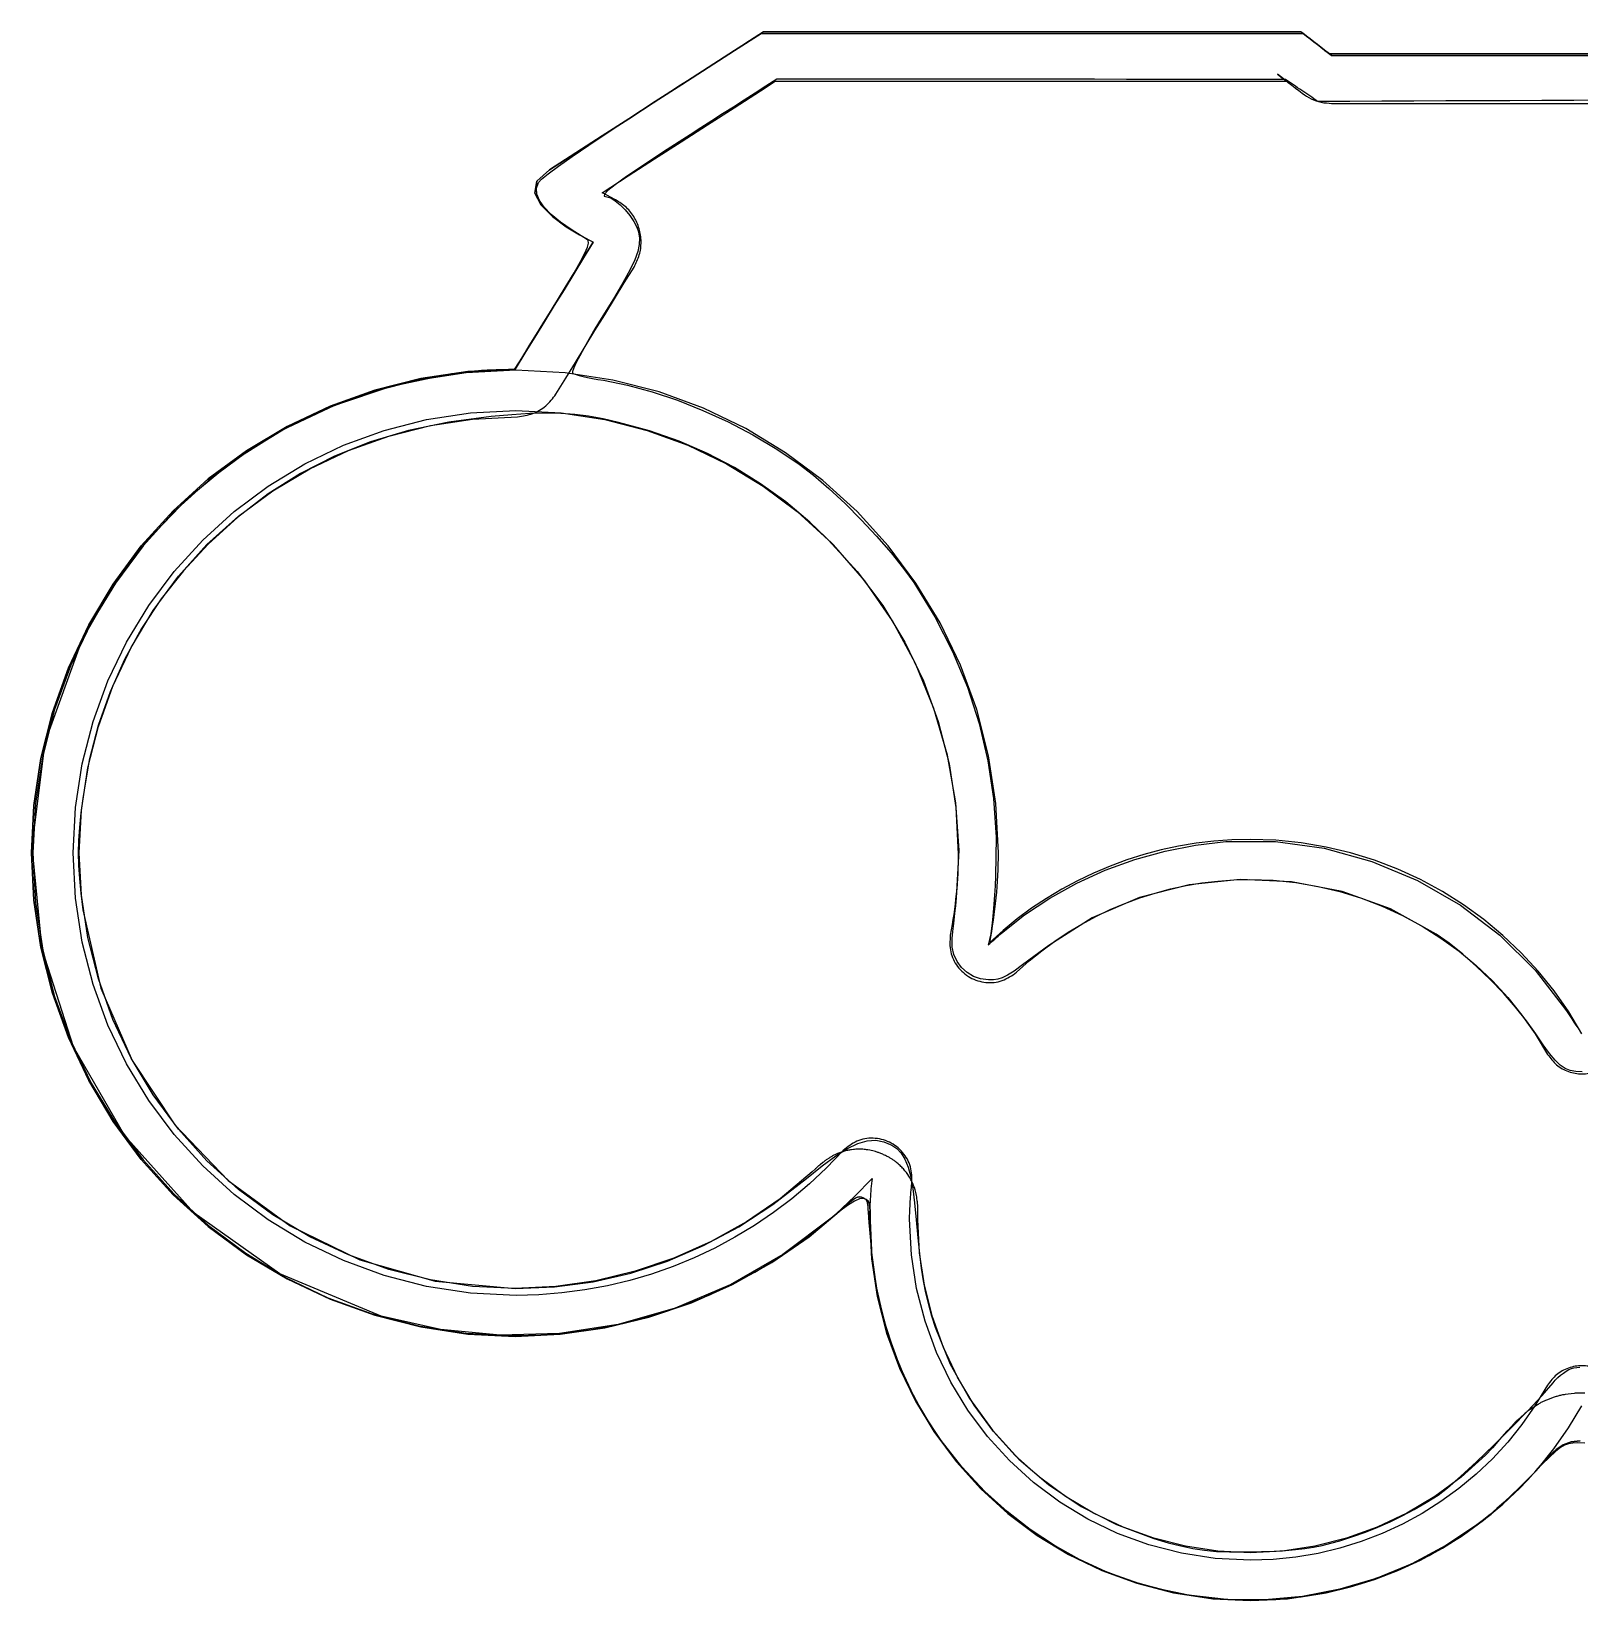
# Model space of a CAD drawing. Extents: x -76 to 72, y -38 to 37.
# Drawn here: x -76.2 to -2.1, y -38.5 to 36.7 of the extents above; entities that cross this region are included whole.
import ezdxf

# ---------------------------------------------------------------- set-up
doc = ezdxf.new("R2010")
doc.units = 0
for name, color, linetype in [('base', 7, 'CONTINUOUS'), ('other', 7, 'CONTINUOUS'), ('wall', 7, 'CONTINUOUS')]:
    doc.layers.add(name, color=color, linetype=linetype)

msp = doc.modelspace()

# ---------------------------------------------------------------- linework, layer by layer
at = {"layer": 'base', "color": 3}
msp.add_lwpolyline([(-2.058756, -30.81251), (-2.492066, -30.86681), (-2.869816, -31.00976), (-3.210216, -31.23069), (-3.531496, -31.51896), (-3.851846, -31.86389), (-4.189486, -32.25483), (-4.562626, -32.68113), (-4.989476, -33.13212), (-6.313706, -34.32791), (-7.750326, -35.3853), (-9.283652, -36.2978), (-10.898032, -37.05894), (-12.577797, -37.66223), (-14.307283, -38.1012), (-16.070823, -38.36936), (-17.852754, -38.46026), (-19.634779, -38.36956), (-21.398323, -38.10149), (-23.127753, -37.66253), (-24.807437, -37.0592), (-26.42174, -36.298), (-27.955029, -35.38542), (-29.391672, -34.32797), (-30.716034, -33.13214), (-31.912049, -31.8079), (-32.969723, -30.37131), (-33.882548, -28.83803), (-34.644014, -27.2237), (-35.247613, -25.54397), (-35.686835, -23.81448), (-35.955172, -22.05089), (-36.046112, -20.26885), (-36.045012, -20.01102), (-36.045135, -19.80261), (-36.051335, -19.63663), (-36.068445, -19.50609), (-36.101375, -19.40399), (-36.155005, -19.32339), (-36.234215, -19.25719), (-36.34388, -19.19849), (-36.456981, -19.15569), (-36.556871, -19.13899), (-36.651281, -19.14979), (-36.747931, -19.18949), (-36.854558, -19.25939), (-36.978888, -19.3609), (-37.12865, -19.4954), (-37.311573, -19.66425), (-38.965894, -21.04818), (-40.742976, -22.27055), (-42.625733, -23.32428), (-44.597077, -24.2023), (-46.639919, -24.89753), (-48.737173, -25.40291), (-50.87175, -25.71134), (-53.026563, -25.81577), (-55.29462, -25.7003), (-57.539308, -25.35909), (-59.740678, -24.80041), (-61.878784, -24.03254), (-63.933678, -23.06374), (-65.885413, -21.90229), (-67.71404, -20.55646), (-69.399613, -19.03452), (-70.921652, -17.34915), (-72.267482, -15.5208), (-73.428867, -13.56938), (-74.397572, -11.51482), (-75.16536, -9.37702), (-75.723995, -7.17591), (-76.065241, -4.93141), (-76.180863, -2.66342), (-76.065238, -0.39543), (-75.72399, 1.84908), (-75.165355, 4.05018), (-74.397567, 6.18798), (-73.428863, 8.24254), (-72.267479, 10.19396), (-70.92165, 12.02231), (-69.399613, 13.70767), (-67.71404, 15.22961), (-65.885413, 16.57545), (-63.933678, 17.7369), (-61.878784, 18.70569), (-59.740678, 19.47357), (-57.539308, 20.03224), (-55.29462, 20.37345), (-53.026563, 20.48892), (-52.559591, 21.24832), (-52.092618, 22.00771), (-51.625646, 22.7671), (-51.158673, 23.5265), (-50.691701, 24.28589), (-50.224728, 25.04529), (-49.757756, 25.80468), (-49.290783, 26.56407), (-49.47997, 26.65717), (-49.9582, 26.91428), (-50.591476, 27.30188), (-51.245799, 27.78647), (-51.787173, 28.33458), (-52.0816, 28.91272), (-51.99508, 29.48741), (-51.393621, 30.02517), (-50.126801, 30.8409), (-48.859981, 31.65664), (-47.593161, 32.47237), (-46.326341, 33.2881), (-45.059521, 34.10384), (-43.792701, 34.91957), (-42.525881, 35.73531), (-41.259061, 36.55104), (-38.01729, 36.55104), (-34.775519, 36.55104), (-31.533747, 36.55104), (-28.291976, 36.55104), (-25.050205, 36.55104), (-21.808434, 36.55104), (-18.566662, 36.55104), (-15.324891, 36.55104), (-15.153597, 36.41875), (-14.982304, 36.28646), (-14.81101, 36.15417), (-14.639716, 36.02187), (-14.468422, 35.88958), (-14.297129, 35.75729), (-14.125835, 35.625), (-13.954541, 35.49271), (-11.092258, 35.49271), (-8.229976, 35.49271), (-5.367696, 35.49271), (-2.505406, 35.49271), (0.356874, 35.49271)], dxfattribs=at)
at = {"layer": 'other', "color": 7}
for points in [[(0.356969, 35.49396), (-2.505389, 35.49396), (-5.367747, 35.49396), (-8.230104, 35.49396), (-11.092462, 35.49396), (-13.954304, 35.49396), (-14.12587, 35.62625), (-14.296918, 35.75854), (-14.468484, 35.89083), (-14.639532, 36.02312), (-14.811099, 36.15542), (-14.982147, 36.28771), (-15.153713, 36.42), (-15.324763, 36.55229), (-18.566425, 36.55229), (-21.808603, 36.55229), (-25.050267, 36.55229), (-28.291929, 36.55229), (-31.533591, 36.55229), (-34.775771, 36.55229), (-38.017433, 36.55229), (-41.259087, 36.55163), (-42.525676, 35.73566), (-43.792781, 34.9202), (-45.059371, 34.10423), (-46.326476, 33.28878), (-47.593066, 32.47281), (-48.860171, 31.65735), (-50.126761, 30.84138), (-51.393866, 30.02593), (-51.994865, 29.48798), (-52.081685, 28.91334), (-51.787129, 28.33508), (-51.245562, 27.78679), (-50.591337, 27.30258), (-49.9583, 26.91501), (-49.479778, 26.65766), (-49.290643, 26.56466), (-49.757796, 25.80502), (-50.224953, 25.04589), (-50.69159, 24.28625), (-51.158744, 23.52712), (-51.6259, 22.76748), (-52.092538, 22.00835), (-52.559692, 21.24871), (-53.026332, 20.48958), (-55.294409, 20.37383), (-57.539235, 20.03276), (-59.74065, 19.47414), (-61.87902, 18.70623), (-63.933677, 17.73729), (-65.885495, 16.57612), (-67.713805, 15.22995), (-69.399492, 13.70808), (-70.921878, 12.02291), (-72.267533, 10.1946), (-73.428702, 8.2433), (-74.397635, 6.18865), (-75.165548, 4.05079), (-75.724171, 1.84938), (-76.065235, -0.39493), (-76.18099, -2.66301), (-76.065235, -4.93109), (-75.724171, -7.1754), (-75.165548, -9.3763), (-74.397635, -11.51415), (-73.428702, -13.5688), (-72.267533, -15.52011), (-70.921878, -17.34842), (-69.399492, -19.0341), (-67.713805, -20.55597), (-65.885495, -21.90163), (-63.933677, -23.06332), (-61.87902, -24.03225), (-59.74065, -24.79964), (-57.539235, -25.35878), (-55.294409, -25.69985), (-53.026332, -25.81509), (-50.871941, -25.7107), (-48.737187, -25.40219), (-46.640158, -24.89679), (-44.596871, -24.20175), (-42.625932, -23.32376), (-40.742842, -22.27008), (-38.965691, -21.04742), (-37.311529, -19.66352), (-37.128594, -19.49506), (-36.978731, -19.36018), (-36.854708, -19.2589), (-36.747739, -19.1891), (-36.651099, -19.1493), (-36.557049, -19.1385), (-36.456798, -19.155), (-36.343625, -19.1979), (-36.234072, -19.2568), (-36.155002, -19.3229), (-36.101262, -19.4035), (-36.068192, -19.5053), (-36.051122, -19.63604), (-36.044922, -19.80192), (-36.044922, -20.01018), (-36.046022, -20.26804), (-35.955072, -22.05036), (-35.686872, -23.81408), (-35.247621, -25.54317), (-34.64404, -27.22317), (-33.882847, -28.83755), (-32.969725, -30.37079), (-31.911908, -31.80739), (-30.716116, -33.13134), (-29.391649, -34.32713), (-27.955043, -35.38495), (-26.421804, -36.29756), (-24.807433, -37.05875), (-23.127948, -37.66181), (-21.398338, -38.10106), (-19.634622, -38.36875), (-17.852818, -38.45965), (-16.071016, -38.36875), (-14.307298, -38.10055), (-12.577688, -37.66181), (-10.898205, -37.05823), (-9.283832, -36.29704), (-7.750592, -35.38495), (-6.313987, -34.32713), (-4.989522, -33.13134), (-4.562673, -32.68072), (-4.189571, -32.25439), (-3.852124, -31.8632), (-3.531729, -31.51852), (-3.210303, -31.23016), (-2.869755, -31.00899), (-2.491999, -30.86636), (-2.05895, -30.81206)], [(-48.29275, 28.62351), (-48.437445, 28.69381), (-48.8183, 28.89897), (-48.86894, 28.93047), (-47.620954, 29.73301), (-47.619354, 29.73301), (-46.35535, 30.54949), (-45.089792, 31.36185), (-45.087692, 31.36385), (-43.820067, 32.18034), (-43.818467, 32.18034), (-42.554462, 32.99683), (-41.288907, 33.80918), (-41.285307, 33.81118), (-40.585608, 34.26232), (-38.017287, 34.26232), (-34.775109, 34.26232), (-31.532929, 34.26232), (-28.290749, 34.26232), (-25.050638, 34.26232), (-21.808457, 34.26232), (-18.56628, 34.26232), (-16.113198, 34.26232), (-16.542765, 34.60084)], [(-16.542765, 34.60084), (-16.381017, 34.47579)], [(-16.369137, 34.46579), (-16.20894, 34.3428), (-16.048743, 34.21981)], [(-16.038943, 34.21181), (-15.867379, 34.079), (-15.695297, 33.94619)], [(-15.683417, 33.93619), (-15.523738, 33.8132), (-15.363541, 33.68969)], [(-13.955357, 33.20342), (-11.091967, 33.20342), (-8.230644, 33.20342), (-5.367252, 33.20342), (-2.505929, 33.20342), (0.357463, 33.20342), (3.218787, 33.20342), (6.082179, 33.20342), (8.943502, 33.20342)], [(-51.080211, 19.28773), (-50.611504, 20.04738), (-50.609404, 20.05138), (-50.142767, 20.80895), (-49.67561, 21.56705), (-49.67561, 21.56758), (-49.67561, 21.5681), (-49.67561, 21.56863), (-49.67561, 21.56916), (-49.208973, 22.32881), (-48.742335, 23.08845), (-48.275181, 23.84809), (-47.808541, 24.60825), (-47.341903, 25.3679)], [(-1.974881, -11.32646), (-2.612053, -10.27536), (-3.312268, -9.27697), (-4.072945, -8.33439), (-4.889949, -7.44866), (-5.760182, -6.62287), (-6.680022, -5.85806), (-7.64637, -5.15629), (-8.655094, -4.52015), (-9.703609, -3.9512), (-10.788297, -3.45149), (-11.905024, -3.0236), (-13.051726, -2.66859), (-14.223229, -2.38902), (-15.417474, -2.18696), (-16.630834, -2.06397), (-17.859699, -2.02267), (-18.725281, -2.04337), (-19.585693, -2.10537), (-20.438871, -2.20717), (-21.284815, -2.34876), (-22.120938, -2.52912), (-22.946211, -2.74874), (-23.759598, -3.00661), (-24.55955, -3.30168), (-25.345032, -3.63396), (-26.113977, -4.00293), (-26.86587, -4.40807), (-27.599157, -4.84887), (-28.31281, -5.3243), (-29.004756, -5.83434), (-29.673967, -6.37849), (-30.319405, -6.95572), (-30.269795, -6.69062), (-30.223285, -6.42552), (-30.180395, -6.15938), (-30.140085, -5.89325), (-30.102875, -5.6266), (-30.069285, -5.35943), (-30.038275, -5.09227), (-30.010885, -4.82407), (-29.986095, -4.55638), (-29.964905, -4.28767), (-29.946805, -4.01895), (-29.931305, -3.75023), (-29.919425, -3.48151), (-29.910625, -3.21228), (-29.904925, -2.94305), (-29.902325, -2.67329), (-30.021181, -0.31116), (-30.371548, 1.98275), (-30.941021, 4.19657), (-31.717719, 6.31944), (-32.690269, 8.33895), (-33.847821, 10.24375), (-35.177455, 12.02245), (-36.668838, 13.66318), (-38.309564, 15.15404), (-40.087749, 16.48419), (-41.993058, 17.64123), (-44.012575, 18.6143), (-46.134925, 19.39099), (-48.34926, 19.96047), (-50.643177, 20.31032), (-53.004634, 20.42962), (-55.366762, 20.31024), (-57.660679, 19.96039), (-59.875014, 19.39092), (-61.997366, 18.61422), (-64.01688, 17.64116), (-65.921674, 16.48412), (-67.700375, 15.15397), (-69.341104, 13.66311), (-70.831967, 12.02238), (-72.162118, 10.24368), (-73.319154, 8.33888), (-74.292223, 6.31937), (-75.068918, 4.19701), (-75.638394, 1.98268), (-75.988241, -0.31124), (-76.107614, -2.67337), (-75.988241, -5.0355), (-75.638394, -7.32941), (-75.068918, -9.54323), (-74.292223, -11.6661), (-73.319154, -13.68561), (-72.162118, -15.59041), (-70.831967, -17.36859), (-69.340585, -19.00932), (-67.700375, -20.50019), (-65.921674, -21.83034), (-64.01688, -22.98737), (-61.997366, -23.96044), (-59.874498, -24.73714), (-57.660679, -25.30661), (-55.366762, -25.65646), (-53.004634, -25.77583), (-51.791786, -25.74323), (-50.588242, -25.64813), (-49.396066, -25.49103), (-48.217845, -25.27296), (-47.055642, -24.99442), (-45.911009, -24.65698), (-44.787046, -24.26165), (-43.685821, -23.80948), (-42.608885, -23.30047), (-41.559336, -22.73668), (-40.538727, -22.11863), (-39.54964, -21.44787), (-38.594142, -20.7244), (-37.674818, -19.94977), (-36.793219, -19.12501), (-35.951926, -18.25065), (-35.965866, -18.37416), (-35.978776, -18.49818), (-35.991186, -18.62169), (-36.002566, -18.74571), (-36.013416, -18.86973), (-36.022716, -18.99376), (-36.032016, -19.11778), (-36.039816, -19.24232), (-36.047016, -19.36634), (-36.053216, -19.49088), (-36.058916, -19.61491), (-36.063616, -19.73945), (-36.067216, -19.86399), (-36.070316, -19.98801), (-36.072416, -20.11255), (-36.073516, -20.23709), (-35.979466, -22.09951), (-35.703514, -23.90767), (-35.254444, -25.6533), (-34.642079, -27.32658), (-33.8752, -28.91873), (-32.962597, -30.42097), (-31.91408, -31.82295), (-30.738441, -33.11641), (-29.44498, -34.29205), (-28.042998, -35.34056), (-26.541281, -36.25265), (-24.949133, -37.01953), (-23.275331, -37.6319), (-21.530219, -38.08096), (-19.721543, -38.35692), (-17.859125, -38.45092), (-16.630776, -38.40902), (-15.417415, -38.28551), (-14.22317, -38.08294), (-13.051151, -37.80285), (-11.905484, -37.44784), (-10.788238, -37.01892), (-9.704066, -36.51921), (-8.655551, -35.94974), (-7.646827, -35.31308), (-6.680995, -34.61132), (-5.761671, -33.84599), (-4.891441, -33.01917), (-4.074952, -32.13343), (-3.314794, -31.19034), (-2.614577, -30.19195), (-1.977923, -29.14033)], [(-37.334006, -16.91686), (-38.142227, -17.75453), (-38.948896, -18.51263), (-39.792771, -19.22163), (-40.667653, -19.88567), (-41.576127, -20.50062), (-42.511468, -21.06699), (-43.4742, -21.58272), (-44.46277, -22.05143), (-45.470462, -22.46587), (-46.499856, -22.82916), (-47.54837, -23.13767), (-48.617038, -23.3914), (-49.697078, -23.59242), (-50.789, -23.73505), (-51.892291, -23.82295), (-52.982147, -23.85445), (-55.171678, -23.74283), (-57.275425, -23.42088), (-59.304242, -22.89947), (-61.24986, -22.1884), (-63.099359, -21.29595), (-64.845506, -20.2371), (-66.474347, -19.01857), (-67.980199, -17.64914), (-69.349624, -16.14329), (-70.568155, -14.51445), (-71.626488, -12.76624), (-72.519457, -10.91674), (-73.232075, -8.9737), (-73.753489, -6.94437), (-74.073884, -4.84269), (-74.183437, -2.6728), (-74.073884, -0.50497), (-73.753489, 1.59878), (-73.230006, 3.62605), (-72.521007, 5.57166), (-71.628554, 7.42116), (-70.568155, 9.16731), (-69.347558, 10.79822), (-67.982265, 12.30407), (-66.476413, 13.66884), (-64.845506, 14.88996), (-63.099359, 15.95242), (-61.24986, 16.84281), (-59.304242, 17.55388), (-57.275425, 18.07529), (-55.173744, 18.39569), (-53.004105, 18.50519)], [(-38.673732, -17.80768), (-38.820493, -17.94049), (-40.353733, -19.22413), (-41.951051, -20.32535), (-43.65069, -21.27465), (-45.433526, -22.06943), (-47.279408, -22.69833), (-49.168183, -23.1536), (-51.090029, -23.42904), (-53.025311, -23.52464), (-55.064463, -23.42129), (-57.083977, -23.11278), (-59.070421, -22.60842), (-61.002086, -21.91544), (-62.85727, -21.04055), (-64.619435, -19.99152), (-66.267397, -18.78074), (-67.779448, -17.41339), (-69.146291, -15.89978), (-70.359652, -14.25337), (-71.4061, -12.49327), (-72.281501, -10.63809), (-72.974481, -8.70642), (-73.478325, -6.72205), (-73.785284, -4.70047), (-73.890704, -2.66338), (-73.785284, -0.6263), (-73.478325, 1.39528), (-72.974481, 3.37966), (-72.281501, 5.31132), (-71.4061, 7.16651), (-70.359652, 8.92661), (-69.146291, 10.57302), (-67.779448, 12.08662), (-66.267397, 13.45398), (-64.619435, 14.66476), (-62.85727, 15.71379), (-61.002086, 16.58867), (-59.070421, 17.28217), (-57.083977, 17.78602), (-55.064463, 18.09453), (-52.912141, 18.20408)], [(-53.004105, 18.50519), (-50.835762, 18.39563), (-48.734597, 18.07524), (-46.705264, 17.55382), (-44.759648, 16.84276), (-42.910147, 15.95237), (-41.164001, 14.8899), (-39.533093, 13.66879), (-38.027241, 12.30401), (-36.661951, 10.79816), (-35.441354, 9.16725), (-34.378885, 7.42111), (-33.488502, 5.57161), (-32.7795, 3.62599), (-32.256017, 1.59872), (-31.935625, -0.50502), (-31.824003, -2.71367), (-31.826103, -2.91521), (-31.830203, -3.15499), (-31.840003, -3.4051), (-31.849803, -3.65315), (-31.865303, -3.89913), (-31.880803, -4.14925), (-31.900433, -4.39523), (-31.921623, -4.63759), (-31.949013, -4.88357), (-31.976403, -5.12955), (-32.007923, -5.36829), (-32.043063, -5.62202), (-32.078203, -5.86594), (-32.116963, -6.10416), (-32.160373, -6.35066), (-32.206883, -6.60853)], [(-29.034982, -8.38568), (-28.427784, -7.84049), (-27.828339, -7.35422), (-27.207187, -6.8974), (-26.572084, -6.47158), (-25.914243, -6.07884), (-25.240383, -5.71556), (-24.55257, -5.38586), (-23.851321, -5.08872), (-23.136636, -4.82517), (-22.407998, -4.5947), (-21.670059, -4.39729), (-20.923852, -4.23503), (-20.165757, -4.11049), (-19.402498, -4.01849), (-18.633034, -3.96369), (-17.867189, -3.94409), (-16.759763, -3.98129), (-15.675593, -4.09085), (-14.607441, -4.27223), (-13.558407, -4.52234), (-12.533147, -4.84067), (-11.53321, -5.22359), (-10.564277, -5.67059), (-9.626866, -6.17857), (-8.724594, -6.74908), (-7.859531, -7.37592), (-7.035293, -8.0596), (-6.257561, -8.79754), (-5.527375, -9.59077), (-4.847829, -10.43258), (-4.220479, -11.32503), (-3.618964, -12.32135)], [(-38.001939, -17.27482), (-38.109426, -17.34512)], [(-37.50016, -17.02467), (-37.59783, -17.06347)], [(-36.839735, -16.86651), (-36.933785, -16.87791)], [(-36.058384, -16.90171), (-36.158124, -16.88411)], [(-35.531284, -17.05985), (-35.644454, -17.01695)], [(-35.154562, -17.23967), (-35.2636, -17.18077)], [(-38.505784, -17.65572), (-38.656162, -17.79008)], [(-38.312515, -17.49343), (-38.435504, -17.59472)], [(-34.693608, -17.56157), (-34.773708, -17.49547)], [(-34.191312, -18.14551), (-34.244022, -18.06541)], [(-3.622939, -28.14527), (-4.22652, -29.14366), (-4.851288, -30.03611), (-5.529283, -30.87792), (-6.259472, -31.66909), (-7.038752, -32.40909), (-7.860923, -33.09278), (-8.726505, -33.72374), (-9.628774, -34.29218), (-10.564118, -34.79965), (-11.537185, -35.24716), (-12.535058, -35.63164), (-13.558249, -35.94997), (-14.607282, -36.20008), (-15.675434, -36.38198), (-16.759604, -36.49102), (-17.843777, -36.52612), (-19.527395, -36.44242), (-21.144351, -36.19644), (-22.70498, -35.79388), (-24.201011, -35.24921), (-25.62263, -34.56347), (-26.966734, -33.74698), (-28.220404, -32.80957), (-29.378991, -31.75692), (-30.431638, -30.59885), (-31.369049, -29.34466), (-32.185537, -28.00108), (-32.870766, -26.57894), (-33.415953, -25.08291), (-33.817995, -23.52228), (-34.064492, -21.90326), (-34.152342, -20.20207), (-34.150242, -20.14157), (-34.150242, -20.03408), (-34.146142, -19.92453), (-34.142542, -19.79999), (-34.138442, -19.69043), (-34.132742, -19.58294), (-34.132742, -19.58242), (-34.132742, -19.58189), (-34.132742, -19.58136), (-34.132742, -19.58083), (-34.128642, -19.47179), (-34.120842, -19.3643), (-34.120842, -19.36377), (-34.120842, -19.36325), (-34.120842, -19.36272), (-34.120842, -19.36219), (-34.113042, -19.23713), (-34.107342, -19.12964), (-34.099542, -19.03614), (-34.089742, -18.92658), (-34.077862, -18.80359), (-34.065982, -18.6806), (-34.065982, -18.68007), (-34.065982, -18.67954), (-34.065982, -18.67902), (-34.065982, -18.67849), (-34.056182, -18.58499), (-34.044802, -18.49299)], [(-33.892624, -18.79405), (-33.925694, -18.69276)], [(-33.783034, -19.33113), (-33.800604, -19.20039)], [(-33.757704, -19.7218), (-33.763904, -19.55592)], [(-5.582167, -30.3687), (-5.915997, -30.75317), (-6.25396, -31.13971), (-6.589857, -31.49369), (-7.763429, -32.55203), (-9.017618, -33.47807), (-10.357587, -34.27492), (-11.773521, -34.94051), (-13.24785, -35.47019), (-14.761968, -35.85467), (-16.300893, -36.08928), (-17.85532, -36.16938), (-19.404062, -36.09138), (-20.943503, -35.8547), (-22.457107, -35.47177), (-23.929884, -34.94261), (-25.34582, -34.27495), (-26.689406, -33.4781), (-27.943592, -32.55206), (-29.095461, -31.51129), (-30.136742, -30.36046), (-31.060717, -29.10472), (-31.861185, -27.76113), (-32.527292, -26.34727), (-33.056458, -24.87449), (-33.441448, -23.35882), (-33.675544, -21.81989), (-33.757704, -20.21793), (-33.755604, -20.02879)], [(-33.755604, -20.01119), (-33.755604, -19.8019)], [(-4.111457, -29.08713), (-4.453037, -29.30779)], [(-3.300652, -28.72591), (-3.67789, -28.86854)], [(-2.345673, -28.54244), (-2.779238, -28.59724)], [(-5.209063, -29.96408), (-5.529457, -30.3098)], [(-4.743975, -29.53051), (-5.06437, -29.81939)]]:
    msp.add_lwpolyline(points, dxfattribs=at)
for points, knots in [([(-16.381017, 34.47579), (-16.3797, 34.474675), (-16.377066, 34.472446), (-16.373106, 34.469113), (-16.37046, 34.466898), (-16.369137, 34.46579)], [0, 0, 0, 0, 0.005176, 0.010352, 0.015529, 0.015529, 0.015529, 0.015529]), ([(-15.695297, 33.94619), (-15.69398, 33.945075), (-15.691346, 33.942846), (-15.687386, 33.939513), (-15.68474, 33.937298), (-15.683417, 33.93619)], [0, 0, 0, 0, 0.005176, 0.010352, 0.015529, 0.015529, 0.015529, 0.015529]), ([(-15.363541, 33.68969), (-15.223813, 33.594534), (-14.94519, 33.40479), (-14.460365, 33.237372), (-14.124028, 33.21476), (-13.955357, 33.20342)], [0, 0, 0, 0, 0.505784, 1.008554, 1.514338, 1.514338, 1.514338, 1.514338]), ([(-47.341903, 25.3679), (-47.245255, 25.55837), (-47.052858, 25.937537), (-46.976206, 26.579651), (-47.066238, 27.215071), (-47.332352, 27.799064), (-47.742553, 28.298986), (-48.10878, 28.514999), (-48.29275, 28.62351)], [0, 0, 0, 0, 0.63657, 1.267218, 1.903788, 2.540358, 3.171007, 3.807577, 3.807577, 3.807577, 3.807577]), ([(-52.912141, 18.20408), (-52.667404, 18.240275), (-52.180946, 18.312218), (-51.52711, 18.698984), (-51.229792, 19.090672), (-51.080211, 19.28773)], [0, 0, 0, 0, 0.737759, 1.466425, 2.204185, 2.204185, 2.204185, 2.204185]), ([(-32.206883, -6.60853), (-32.222914, -6.876741), (-32.254662, -7.407909), (-31.891171, -8.14524), (-31.283877, -8.680345), (-30.510407, -8.918853), (-29.691776, -8.843841), (-29.255352, -8.539404), (-29.034982, -8.38568)], [0, 0, 0, 0, 0.794413, 1.573268, 2.367682, 3.162095, 3.94095, 4.735363, 4.735363, 4.735363, 4.735363]), ([(-3.618964, -12.32135), (-3.48619, -12.498315), (-3.222472, -12.849807), (-2.631075, -13.170722), (-1.975982, -13.287465), (-1.320748, -13.17152), (-0.72896, -12.851324), (-0.464815, -12.500153), (-0.331826, -12.32335)], [0, 0, 0, 0, 0.657145, 1.305234, 1.962378, 2.619523, 3.267612, 3.924757, 3.924757, 3.924757, 3.924757]), ([(-34.044802, -18.49299), (-34.043641, -18.222217), (-34.041341, -17.686047), (-34.451105, -16.965772), (-35.095548, -16.465615), (-35.88913, -16.276695), (-36.707241, -16.408593), (-37.123693, -16.746309), (-37.334006, -16.91686)], [0, 0, 0, 0, 0.800403, 1.584915, 2.385318, 3.185721, 3.970233, 4.770637, 4.770637, 4.770637, 4.770637]), ([(-37.59783, -17.06347), (-37.64455, -17.083335), (-37.737963, -17.123053), (-37.873064, -17.193711), (-37.958973, -17.247779), (-38.001939, -17.27482)], [0, 0, 0, 0, 0.152266, 0.304448, 0.456714, 0.456714, 0.456714, 0.456714]), ([(-36.933785, -16.87791), (-36.998256, -16.887719), (-37.127139, -16.907329), (-37.316851, -16.956487), (-37.439038, -17.001935), (-37.50016, -17.02467)], [0, 0, 0, 0, 0.195562, 0.390946, 0.586507, 0.586507, 0.586507, 0.586507]), ([(-36.158124, -16.88411), (-36.233404, -16.873083), (-36.383871, -16.851041), (-36.612582, -16.845136), (-36.763986, -16.859382), (-36.839735, -16.86651)], [0, 0, 0, 0, 0.228128, 0.455974, 0.684102, 0.684102, 0.684102, 0.684102]), ([(-35.644454, -17.01695), (-35.68943, -17.000698), (-35.779359, -16.968203), (-35.917697, -16.929689), (-36.011481, -16.911038), (-36.058384, -16.90171)], [0, 0, 0, 0, 0.143435, 0.2868, 0.430236, 0.430236, 0.430236, 0.430236]), ([(-35.2636, -17.18077), (-35.292636, -17.165813), (-35.350702, -17.135903), (-35.440039, -17.095547), (-35.500867, -17.07175), (-35.531284, -17.05985)], [0, 0, 0, 0, 0.097977, 0.195931, 0.293908, 0.293908, 0.293908, 0.293908]), ([(-34.773708, -17.49547), (-34.813685, -17.463683), (-34.893616, -17.400126), (-35.020947, -17.314605), (-35.110015, -17.264653), (-35.154562, -17.23967)], [0, 0, 0, 0, 0.153185, 0.306285, 0.459471, 0.459471, 0.459471, 0.459471]), ([(-38.656162, -17.79008), (-38.658123, -17.792027), (-38.662044, -17.795921), (-38.667901, -17.801788), (-38.671788, -17.805716), (-38.673732, -17.80768)], [0, 0, 0, 0, 0.00829, 0.016579, 0.024869, 0.024869, 0.024869, 0.024869]), ([(-38.109426, -17.34512), (-38.132707, -17.3606), (-38.179267, -17.391557), (-38.247024, -17.441038), (-38.290683, -17.475965), (-38.312515, -17.49343)], [0, 0, 0, 0, 0.083868, 0.167722, 0.25159, 0.25159, 0.25159, 0.25159]), ([(-34.244022, -18.06541), (-34.287189, -18.003658), (-34.373471, -17.88023), (-34.524308, -17.71119), (-34.637152, -17.611463), (-34.693608, -17.56157)], [0, 0, 0, 0, 0.225912, 0.451551, 0.677463, 0.677463, 0.677463, 0.677463]), ([(-33.925694, -18.69276), (-33.948644, -18.628943), (-33.994523, -18.501371), (-34.083529, -18.317992), (-34.155373, -18.203023), (-34.191312, -18.14551)], [0, 0, 0, 0, 0.20337, 0.40654, 0.60991, 0.60991, 0.60991, 0.60991]), ([(-33.800604, -19.20039), (-33.807523, -19.154544), (-33.821357, -19.062872), (-33.852106, -18.927092), (-33.879116, -18.838404), (-33.892624, -18.79405)], [0, 0, 0, 0, 0.139069, 0.278074, 0.417143, 0.417143, 0.417143, 0.417143]), ([(-33.763904, -19.55592), (-33.765043, -19.530867), (-33.767322, -19.480765), (-33.773703, -19.405781), (-33.779924, -19.356015), (-33.783034, -19.33113)], [0, 0, 0, 0, 0.075231, 0.150452, 0.225684, 0.225684, 0.225684, 0.225684]), ([(-33.755604, -19.8019), (-33.755713, -19.792997), (-33.75593, -19.775191), (-33.75663, -19.748489), (-33.757346, -19.730696), (-33.757704, -19.7218)], [0, 0, 0, 0, 0.026711, 0.053421, 0.080131, 0.080131, 0.080131, 0.080131]), ([(-33.755604, -20.02879), (-33.755598, -20.026834), (-33.755586, -20.022923), (-33.755586, -20.017057), (-33.755598, -20.013146), (-33.755604, -20.01119)], [0, 0, 0, 0, 0.005867, 0.011733, 0.0176, 0.0176, 0.0176, 0.0176]), ([(-0.333734, -28.14527), (-0.466587, -27.968079), (-0.730458, -27.616143), (-1.322513, -27.294947), (-1.978336, -27.178368), (-2.63416, -27.294947), (-3.226215, -27.616143), (-3.490086, -27.968079), (-3.622939, -28.14527)], [0, 0, 0, 0, 0.657809, 1.306536, 1.964345, 2.622154, 3.270881, 3.92869, 3.92869, 3.92869, 3.92869]), ([(-1.832008, -28.53444), (-1.889069, -28.530186), (-2.003149, -28.521681), (-2.175013, -28.524358), (-2.288773, -28.536411), (-2.345673, -28.54244)], [0, 0, 0, 0, 0.171604, 0.343087, 0.514691, 0.514691, 0.514691, 0.514691]), ([(-3.67789, -28.86854), (-3.728061, -28.888692), (-3.828371, -28.928983), (-3.973377, -29.00209), (-4.065421, -29.058778), (-4.111457, -29.08713)], [0, 0, 0, 0, 0.162156, 0.324211, 0.486367, 0.486367, 0.486367, 0.486367]), ([(-2.779238, -28.59724), (-2.838416, -28.606053), (-2.956725, -28.623673), (-3.131243, -28.666739), (-3.244168, -28.706181), (-3.300652, -28.72591)], [0, 0, 0, 0, 0.179432, 0.358726, 0.538158, 0.538158, 0.538158, 0.538158]), ([(-5.06437, -29.81939), (-5.081018, -29.834887), (-5.114313, -29.86588), (-5.162572, -29.914138), (-5.193565, -29.947432), (-5.209063, -29.96408)], [0, 0, 0, 0, 0.068231, 0.136454, 0.204685, 0.204685, 0.204685, 0.204685]), ([(-4.453037, -29.30779), (-4.486924, -29.330442), (-4.554686, -29.375739), (-4.65185, -29.45012), (-4.713263, -29.50371), (-4.743975, -29.53051)], [0, 0, 0, 0, 0.122264, 0.244485, 0.366749, 0.366749, 0.366749, 0.366749]), ([(-5.529457, -30.3098), (-5.535404, -30.316263), (-5.547298, -30.32919), (-5.564869, -30.348825), (-5.576401, -30.362075), (-5.582167, -30.3687)], [0, 0, 0, 0, 0.026348, 0.052696, 0.079045, 0.079045, 0.079045, 0.079045])]:
    msp.add_open_spline(points, degree=3, knots=knots, dxfattribs=at)
for points in [[(-16.048743, 34.21981), (-16.047656, 34.218919), (-16.045482, 34.217136), (-16.042216, 34.214469), (-16.040034, 34.212696), (-16.038943, 34.21181)], [(-38.435504, -17.59472), (-38.443423, -17.60137), (-38.45926, -17.614671), (-38.48269, -17.635007), (-38.498086, -17.648816), (-38.505784, -17.65572)]]:
    msp.add_open_spline(points, degree=3, dxfattribs=at)
at = {"layer": 'wall', "color": 7}
for points in [[(-1.834746, -30.9248), (-2.177636, -30.9137), (-2.411096, -30.9207), (-2.613596, -30.9504), (-2.805956, -31.0176), (-3.009006, -31.13689), (-3.243576, -31.32275), (-3.530476, -31.58971), (-3.890526, -31.95229), (-4.344566, -32.42501), (-4.657386, -32.74585), (-4.994336, -33.07862), (-5.344826, -33.41366), (-5.698246, -33.74128), (-6.044006, -34.0518), (-6.371496, -34.33557), (-6.670116, -34.58289), (-6.929266, -34.78409), (-8.486326, -35.82375), (-10.120194, -36.69479), (-11.817708, -37.39397), (-13.56568, -37.91803), (-15.350935, -38.26374), (-17.160296, -38.42784), (-18.980585, -38.40714), (-20.798621, -38.19831), (-20.798621, -38.19832), (-20.798621, -38.19832), (-20.798621, -38.19833), (-20.798621, -38.19833), (-20.798621, -38.19833), (-20.798621, -38.19834), (-20.798621, -38.19834), (-20.798323, -38.19992), (-22.171704, -37.91753), (-23.500917, -37.53838), (-24.78594, -37.06248), (-26.026751, -36.48984), (-27.223327, -35.82048), (-28.375646, -35.05441), (-29.483686, -34.19164), (-30.547422, -33.23218), (-31.657318, -32.0583), (-32.648026, -30.80155), (-33.517198, -29.46692), (-34.262479, -28.05938), (-34.881519, -26.58388), (-35.37197, -25.0454), (-35.731477, -23.44891), (-35.957691, -21.79938), (-35.993521, -21.41524), (-36.026951, -21.0445), (-36.057251, -20.69617), (-36.083681, -20.37924), (-36.105511, -20.1027), (-36.122021, -19.87557), (-36.132471, -19.70683), (-36.136171, -19.60549), (-36.161231, -19.3976), (-36.237201, -19.26621), (-36.365569, -19.21181), (-36.547825, -19.23471), (-36.785455, -19.33549), (-37.07995, -19.51453), (-37.432793, -19.77228), (-37.845476, -20.10917), (-40.216521, -21.89216), (-42.734201, -23.34631), (-45.372258, -24.46586), (-48.104444, -25.24506), (-50.904503, -25.67816), (-53.746186, -25.75936), (-56.603241, -25.483), (-59.449412, -24.84328), (-64.286768, -22.82602), (-68.400388, -19.89448), (-71.7164, -16.2159), (-74.160943, -11.95752), (-75.660149, -7.2866), (-76.140151, -2.37037), (-75.527082, 2.62391), (-73.747077, 7.52901), (-72.313948, 10.03071), (-70.625623, 12.29681), (-68.698822, 14.31527), (-66.550259, 16.07404), (-64.196651, 17.56106), (-61.654709, 18.7643), (-58.941155, 19.67168), (-56.072701, 20.27117), (-55.800633, 20.30937), (-55.512237, 20.34497), (-55.216301, 20.37727), (-54.921605, 20.40537), (-54.636937, 20.42867), (-54.371081, 20.44627), (-54.132819, 20.45737), (-53.930939, 20.46137), (-53.821386, 20.46137), (-53.711832, 20.46137), (-53.602282, 20.46137), (-53.492728, 20.46137), (-53.383175, 20.46137), (-53.273624, 20.46137), (-53.164071, 20.46137), (-53.054517, 20.46137), (-52.820946, 20.84076), (-52.587377, 21.22015), (-52.353805, 21.59954), (-52.120234, 21.97893), (-51.886662, 22.35831), (-51.653094, 22.7377), (-51.419522, 23.11709), (-51.18595, 23.49648), (-50.637879, 24.39133), (-50.213358, 25.09797), (-49.900824, 25.64001), (-49.68871, 26.04105), (-49.565454, 26.32471), (-49.519494, 26.5146), (-49.539254, 26.63434), (-49.613174, 26.70754), (-50.293958, 27.13173), (-50.857676, 27.52569), (-51.306807, 27.89232), (-51.643817, 28.23454), (-51.871181, 28.55524), (-51.991374, 28.85733), (-52.006854, 29.14371), (-51.920114, 29.41729), (-51.77612, 29.5694), (-51.448032, 29.83467), (-50.950419, 30.20297), (-50.297845, 30.66417), (-49.504879, 31.20815), (-48.586081, 31.82477), (-47.556021, 32.5039), (-46.429264, 33.23542), (-45.769459, 33.66072), (-45.109655, 34.08603), (-44.44985, 34.51134), (-43.790045, 34.93664), (-43.130241, 35.36195), (-42.470436, 35.78726), (-41.810631, 36.21256), (-41.150827, 36.63787), (-39.542829, 36.63866), (-37.93483, 36.63946), (-36.326832, 36.64025), (-34.718832, 36.64104), (-33.110835, 36.64184), (-31.502835, 36.64263), (-29.894838, 36.64343), (-28.286838, 36.64422), (-26.678841, 36.64501), (-25.070841, 36.64581), (-23.462844, 36.6466), (-21.854844, 36.64739), (-20.246847, 36.64819), (-18.638849, 36.64898), (-17.030849, 36.64978), (-15.422852, 36.65057), (-15.339822, 36.58457), (-15.256802, 36.51857), (-15.173772, 36.45257), (-15.090742, 36.38657), (-15.007712, 36.32057), (-14.924692, 36.25457), (-14.841662, 36.18857), (-14.758632, 36.12257), (-14.675602, 36.05657), (-14.592582, 35.99057), (-14.509552, 35.92457), (-14.426522, 35.85857), (-14.343492, 35.79257), (-14.260472, 35.72657), (-14.177442, 35.66057), (-14.094412, 35.59457), (-12.646196, 35.59457), (-11.197981, 35.59457), (-9.749766, 35.59457), (-8.301556, 35.59457), (-6.853336, 35.59457), (-5.405126, 35.59457), (-3.956906, 35.59457), (-2.508696, 35.59457), (-1.060476, 35.59457)], [(-0.836556, 33.35043), (-2.366646, 33.34443), (-3.896736, 33.33843), (-5.426826, 33.33243), (-6.956916, 33.32643), (-8.487006, 33.32043), (-10.017102, 33.31443), (-11.547192, 33.30843), (-13.077283, 33.30243), (-14.607374, 33.29643), (-14.704804, 33.36243), (-14.802234, 33.42843), (-14.899664, 33.49443), (-14.997094, 33.56043), (-15.094524, 33.62643), (-15.191954, 33.69243), (-15.289384, 33.75843), (-15.386814, 33.82443), (-15.484244, 33.89043), (-15.581674, 33.95643), (-15.679104, 34.02243), (-15.776534, 34.08843), (-15.873964, 34.15443), (-15.971394, 34.22043), (-16.068824, 34.28643), (-16.166254, 34.35243), (-17.68799, 34.35296), (-19.209725, 34.35349), (-20.731457, 34.35402), (-22.253192, 34.35454), (-23.774928, 34.35507), (-25.296663, 34.3556), (-26.818395, 34.35613), (-28.34013, 34.35666), (-29.861865, 34.35719), (-31.383601, 34.35772), (-32.905336, 34.35825), (-34.427071, 34.35878), (-35.948803, 34.35931), (-37.470539, 34.35984), (-38.992274, 34.36037), (-40.514009, 34.36089), (-41.032169, 34.02813), (-41.550331, 33.69537), (-42.068491, 33.36261), (-42.586651, 33.02984), (-43.104811, 32.69708), (-43.622974, 32.36432), (-44.141134, 32.03156), (-44.659294, 31.69879), (-45.927476, 30.88033), (-46.935031, 30.21978), (-47.702092, 29.7021), (-48.248796, 29.31225), (-48.595275, 29.03521), (-48.761675, 28.85594), (-48.768175, 28.75944), (-48.634812, 28.73064), (-48.457811, 28.68174), (-48.242218, 28.54787), (-48.005559, 28.34852), (-47.765367, 28.10314), (-47.539167, 27.83117), (-47.344492, 27.55205), (-47.198871, 27.28523), (-47.119831, 27.05015), (-47.080411, 26.74564), (-47.089411, 26.44217), (-47.160141, 26.10876), (-47.306011, 25.71446), (-47.540389, 25.22831), (-47.876651, 24.61933), (-48.328168, 23.85657), (-48.908312, 22.90906), (-49.212418, 22.40893), (-49.489749, 21.93726), (-49.73474, 21.50466), (-49.941824, 21.1217), (-50.105435, 20.799), (-50.220007, 20.54715), (-50.279977, 20.37673), (-50.279776, 20.29833), (-50.221606, 20.26603), (-50.115273, 20.22763), (-49.966828, 20.18463), (-49.782321, 20.13843), (-49.567802, 20.09043), (-49.32932, 20.04203), (-49.072926, 19.99473), (-48.80467, 19.94993), (-47.660672, 19.72362), (-46.47377, 19.40346), (-45.261616, 18.99701), (-44.04186, 18.51183), (-42.832154, 17.95549), (-41.650146, 17.33556), (-40.513486, 16.6596), (-39.439825, 15.93518), (-38.754544, 15.40477), (-38.012832, 14.76557), (-37.242696, 14.04648), (-36.472147, 13.27641), (-35.729192, 12.48427), (-35.041844, 11.69898), (-34.43811, 10.94943), (-33.946001, 10.26456), (-32.94895, 8.63472), (-32.096558, 6.96617), (-31.389181, 5.26023), (-30.827193, 3.51821), (-30.410953, 1.74143), (-30.140832, -0.0688), (-30.01719, -1.91117), (-30.04039, -3.78436), (-30.06576, -4.24401), (-30.09403, -4.69364), (-30.12424, -5.1219), (-30.15545, -5.51749), (-30.18671, -5.86905), (-30.21708, -6.16528), (-30.2456, -6.39483), (-30.27132, -6.54638), (-30.28587, -6.61228), (-30.30042, -6.67818), (-30.31497, -6.74408), (-30.32952, -6.80998), (-30.34407, -6.87588), (-30.35862, -6.94178), (-30.37317, -7.00768), (-30.38772, -7.07358), (-30.30788, -7.00348), (-30.22804, -6.93338), (-30.1482, -6.86328), (-30.06836, -6.79318), (-29.98852, -6.72308), (-29.90868, -6.65298), (-29.82884, -6.58288), (-29.749, -6.51278), (-28.646794, -5.63357), (-27.440402, -4.83439), (-26.147677, -4.12253), (-24.786457, -3.50526), (-23.37459, -2.98989), (-21.92992, -2.5837), (-20.470293, -2.29398), (-19.013553, -2.12802), (-16.650191, -2.12902), (-14.310814, -2.45202), (-12.030767, -3.07949), (-9.845399, -3.99395), (-7.790056, -5.1779), (-5.900086, -6.61384), (-4.210836, -8.2843), (-2.757656, -10.17178), (-2.658756, -10.32046), (-2.559856, -10.46914), (-2.460956, -10.61782), (-2.362056, -10.7665), (-2.263156, -10.91519), (-2.164256, -11.06387), (-2.065356, -11.21255)], [(-1.965106, -13.14564), (-2.274026, -13.13244), (-2.542196, -13.08414), (-2.785526, -12.98774), (-3.019956, -12.83019), (-3.261406, -12.59846), (-3.525806, -12.27954), (-3.829066, -11.86039), (-4.187126, -11.32799), (-4.631466, -10.70224), (-5.154046, -10.04965), (-5.737336, -9.38775), (-6.363826, -8.73412), (-7.015996, -8.1063), (-7.676326, -7.52185), (-8.327316, -6.99832), (-8.951431, -6.55326), (-11.131304, -5.35503), (-13.457619, -4.52185), (-15.876916, -4.05212), (-18.335744, -3.94429), (-20.780642, -4.19676), (-23.158154, -4.80798), (-25.414822, -5.77635), (-27.497193, -7.1003), (-28.200331, -7.63252), (-28.742846, -8.03566), (-29.156125, -8.32764), (-29.471554, -8.52636), (-29.720524, -8.64974), (-29.934418, -8.71564), (-30.144625, -8.74204), (-30.38253, -8.74704), (-30.753166, -8.70574), (-31.096849, -8.58798), (-31.405176, -8.40321), (-31.669731, -8.16082), (-31.882109, -7.87021), (-32.0339, -7.54078), (-32.11669, -7.18192), (-32.12209, -6.80304), (-32.11599, -6.74514), (-32.10189, -6.61669), (-32.08072, -6.42581), (-32.0534, -6.18066), (-32.02084, -5.88936), (-31.98395, -5.56005), (-31.94364, -5.20085), (-31.90081, -4.81991), (-31.785801, -2.55693), (-31.937291, -0.27082), (-32.343776, 2.0056), (-32.993633, 4.23871), (-33.875359, 6.39569), (-34.977418, 8.44347), (-36.288261, 10.34896), (-37.796352, 12.07908), (-38.92186, 13.15532), (-40.08263, 14.1272), (-41.284007, 14.99778), (-42.531343, 15.7701), (-43.829987, 16.4472), (-45.185294, 17.03214), (-46.602609, 17.52796), (-48.087284, 17.9377), (-48.82523, 18.10409), (-49.512636, 18.2303), (-50.177987, 18.3176), (-50.849772, 18.3674), (-51.556479, 18.3809), (-52.326594, 18.3595), (-53.188609, 18.3044), (-54.171009, 18.217), (-56.210346, 17.94535), (-58.136225, 17.53968), (-59.956092, 16.99664), (-61.677403, 16.31285), (-63.307606, 15.48496), (-64.854154, 14.5096), (-66.324497, 13.38342), (-67.726084, 12.10306), (-68.905684, 10.83459), (-69.966817, 9.48837), (-70.907069, 8.06926), (-71.724026, 6.58213), (-72.415274, 5.03184), (-72.978399, 3.42325), (-73.410983, 1.76123), (-73.710615, 0.05063), (-73.812263, -0.75225), (-73.884893, -1.45102), (-73.928513, -2.08043), (-73.943123, -2.67526), (-73.928733, -3.27025), (-73.885363, -3.90016), (-73.813003, -4.59974), (-73.711663, -5.40375), (-72.854246, -9.15353), (-71.363956, -12.60107), (-69.310356, -15.68542), (-66.763, -18.34565), (-63.791452, -20.5208), (-60.465269, -22.14993), (-56.854016, -23.17211), (-53.027247, -23.52638), (-51.142784, -23.44408), (-49.298929, -23.19721), (-47.495778, -22.78579), (-45.733428, -22.20988), (-44.011975, -21.4695), (-42.331516, -20.5647), (-40.692144, -19.4955), (-39.093961, -18.26194), (-38.341925, -17.65465), (-37.690775, -17.17603), (-37.124569, -16.81981), (-36.627361, -16.57973), (-36.183211, -16.44951), (-35.776176, -16.42291), (-35.39031, -16.49361), (-35.009672, -16.65533), (-34.763525, -16.82188), (-34.553483, -17.04516), (-34.37571, -17.33685), (-34.226368, -17.70865), (-34.101625, -18.17224), (-33.997649, -18.73931), (-33.910599, -19.42155), (-33.836649, -20.23064), (-33.763039, -21.0961), (-33.684539, -21.86072), (-33.597849, -22.54312), (-33.499679, -23.16193), (-33.386718, -23.73579), (-33.255675, -24.28331), (-33.103252, -24.82314), (-32.92615, -25.37389), (-32.207095, -27.13755), (-31.290202, -28.78716), (-30.1903, -30.30838), (-28.922216, -31.68689), (-27.500779, -32.90835), (-25.940812, -33.95843), (-24.257146, -34.82278), (-22.464607, -35.48708), (-21.779641, -35.68703), (-21.168128, -35.84469), (-20.599147, -35.96381), (-20.041773, -36.04811), (-19.465079, -36.10141), (-18.838141, -36.12741), (-18.130034, -36.13041), (-17.309831, -36.11321), (-16.705853, -36.09101), (-16.170453, -36.06071), (-15.688713, -36.02031), (-15.24571, -35.96761), (-14.826534, -35.90051), (-14.416258, -35.81701), (-13.999965, -35.71505), (-13.562741, -35.59253), (-13.562751, -35.59253), (-13.562762, -35.59253), (-13.562775, -35.59253), (-13.562786, -35.59253), (-13.562796, -35.59253), (-13.562807, -35.59253), (-13.56282, -35.59253), (-13.562797, -35.59163), (-12.943331, -35.39696), (-12.337882, -35.18218), (-11.744038, -34.94617), (-11.159383, -34.68779), (-10.581506, -34.40594), (-10.00799, -34.09949), (-9.436424, -33.76732), (-8.86439, -33.40831), (-8.416336, -33.06665), (-7.783846, -32.51725), (-7.024846, -31.81673), (-6.197266, -31.02171), (-5.359026, -30.18878), (-4.568066, -29.37457), (-3.882316, -28.63568), (-3.359686, -28.02872), (-3.250946, -27.90456), (-3.129646, -27.78437), (-2.999856, -27.67109), (-2.865646, -27.56767), (-2.731106, -27.47707), (-2.600306, -27.40217), (-2.477316, -27.34597), (-2.366216, -27.31137), (-2.080786, -27.27847)]]:
    msp.add_lwpolyline(points, dxfattribs=at)

doc.saveas('drawing.dxf')
